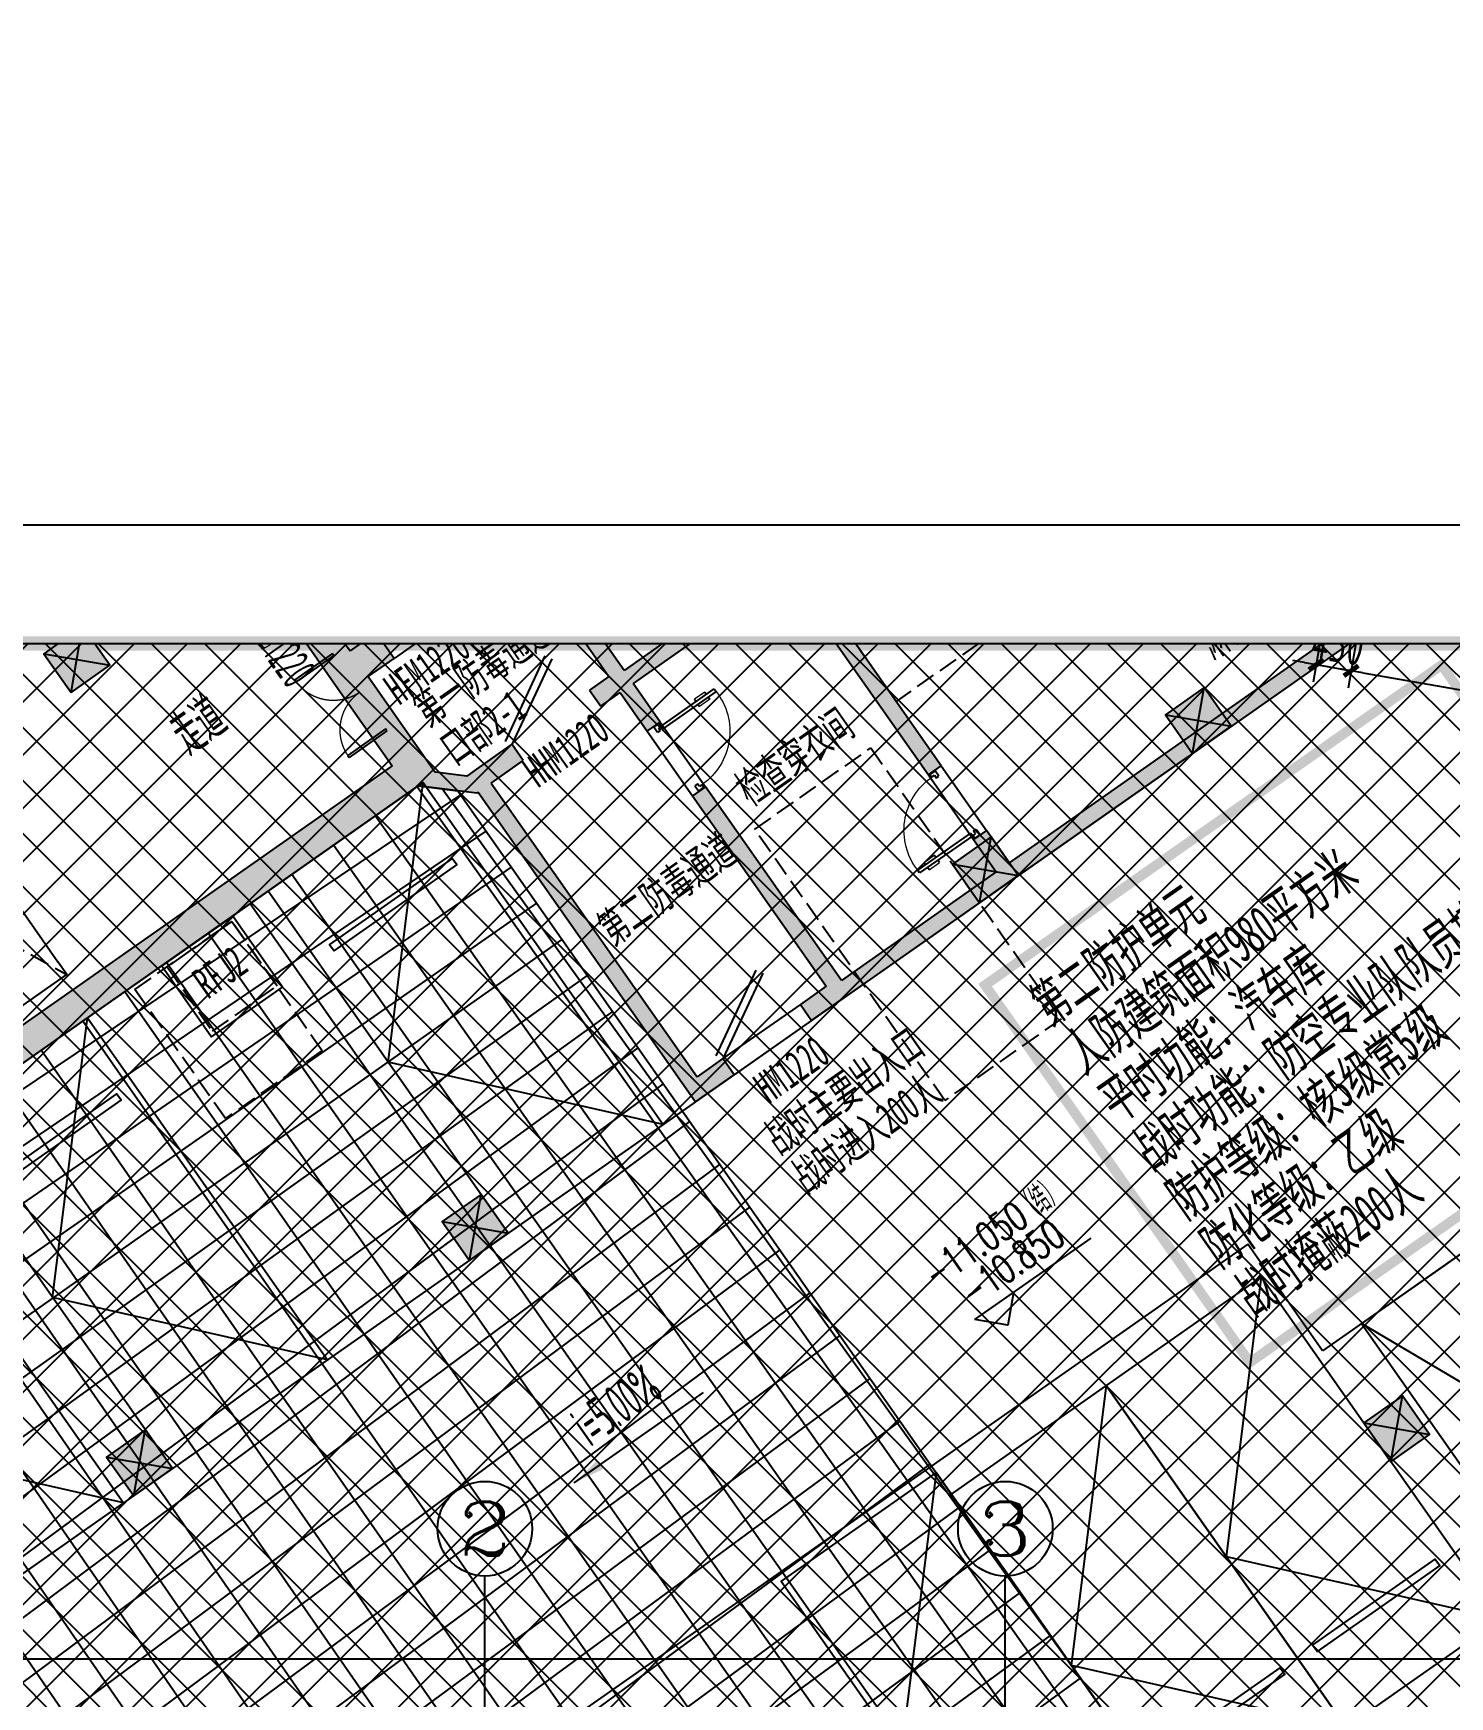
# Model space of a CAD drawing. Header units: millimetres. Extents: x 12325263 to 13848842, y -1463133 to 573208.
# Drawn here: x 12559070 to 12577032, y -1047318 to -1026216 of the extents above; entities that cross this region are included whole.
import ezdxf
from ezdxf.enums import TextEntityAlignment as Align
from ezdxf.xclip import XClip

# ---------------------------------------------------------------- set-up
doc = ezdxf.new("R2010")
doc.units = ezdxf.units.MM
doc.header["$LTSCALE"] = 1000
doc.header["$XCLIPFRAME"] = 0
doc.linetypes.add('-2F平面$0$DASH', pattern=[0.35, 0.25, -0.1])
doc.linetypes.add('DASH', pattern=[0.35, 0.25, -0.1])
doc.layers.add('-2F平面$0$A-轨迹线', color=8, linetype='Continuous', plot=False)
doc.layers.add('地下室柱网$0$9', color=8, linetype='Continuous', plot=False)
for name, color, linetype in [('-2F平面$0$DIM-ELEV', 3, 'Continuous'), ('-2F平面$0$PARTS-CAR-机械车位', 9, 'Continuous'), ('-2F平面$0$PARTS-CAR公寓', 240, 'Continuous'), ('-2F平面$0$PARTS-UP', 1, '-2F平面$0$DASH'), ('-2F平面$0$PUB-TEXT', 7, 'Continuous'), ('-2F平面$0$WALL-SHATCH', 8, 'Continuous'), ('-3F平面$0$PARTS-CAR商业', 160, 'Continuous'), ('A-WALL-PATT', 8, 'Continuous'), ('A_WALL(防火墙)', 151, 'Continuous'), ('AXIS', 3, 'Continuous'), ('AXIS_TEXT', 7, 'Continuous'), ('DIM-PUB-4', 3, 'Continuous'), ('DRWD-DOOR', 2, 'Continuous'), ('DRWD-F-TEXT', 142, 'Continuous'), ('DRWD-WINDOW', 2, 'Continuous'), ('JZ-降板', 1, 'Continuous'), ('PUB_HATCH', 8, 'Continuous'), ('ROAD-LINE', 20, 'Continuous'), ('TITLIN1', 7, 'Continuous'), ('WALL', 5, 'Continuous'), ('YQ_IDEN', 3, 'Continuous'), ('YQ_TEXT', 6, 'Continuous'), ('人防墙', 6, 'Continuous'), ('人防战时标注', 152, 'Continuous'), ('人防门', 60, 'Continuous'), ('人防门编号', 73, 'Continuous'), ('人防集水井', 62, 'Continuous'), ('地下室柱网$0$0q-柱0', 8, 'Continuous'), ('地下室柱网$0$0q-柱填充', 8, 'Continuous')]:
    doc.layers.add(name, color=color, linetype=linetype)
doc.layers.add('人防口部编号', color=2, linetype='Continuous', lineweight=15)
doc.layers.add('人防文字', color=3, linetype='Continuous', lineweight=15)
doc.styles.add('-2F平面$0$hztxt', font='gbenor.shx', dxfattribs={"width": 0.7, "bigfont": 'gbcbig.shx'})
doc.styles.add('-2F平面$0$Standard', font='simplex.shx', dxfattribs={"bigfont": 'gbcbig.shx'})
doc.styles.add('_TCH_AXIS', font='COMPLEX', dxfattribs={"bigfont": 'GBCBIG'})
doc.styles.add('_TCH_DIM_T3', font='SIMPLEX.shx', dxfattribs={"width": 0.7058823529411765, "bigfont": 'GBCBIG.shx'})
doc.styles.add('ACHT', font='simhei.ttf')
doc.styles.add('COMPLEX', font='COMPLEX')
doc.styles.get("Standard").update_dxf_attribs({"font": 'gbenor.shx', "bigfont": 'gbcbig.shx'})
doc.styles.add('TITXC', font='simhei.ttf')
doc.styles.add('TITXV', font='', dxfattribs={"width": 0.7})
doc.styles.add('YQ_DIM', font='SUPEROS.SHX', dxfattribs={"width": 0.8, "bigfont": 'HZDX.SHX'})
doc.styles.add('YQ_TEXT', font='SUPEROS.SHX', dxfattribs={"width": 0.8, "bigfont": 'HZDX.SHX'})
doc.styles.add('宋体-标注', font='', dxfattribs={"width": 0.6})
doc.styles.add('标注宋体', font='', dxfattribs={"width": 0.6})
doc.styles.get('TITXV').set_extended_font_data('SimSun')
doc.styles.get('宋体-标注').set_extended_font_data('SimSun')
doc.styles.get('标注宋体').set_extended_font_data('NSimSun')
doc.dimstyles.new('_TCH_ARCH&&150', dxfattribs={"dimtxt": 446.25, "dimasz": 150, "dimexe": 375, "dimexo": 450, "dimgap": 189.375, "dimtad": 1, "dimdec": 0, "dimzin": 0, "dimdsep": 46, "dimtxsty": '_TCH_DIM_T3', "dimblk": 'asdggshdfhsg_ArchTick', "dimcen": 0.09, "dimclrt": 7, "dimazin": 2, "dimtfac": 1, "dimtdec": 0, "dimtix": 1, "dimtmove": 2, "dimatfit": 3, "dimfxl": 1, "dimtolj": 1, "dimtzin": 0, "dimarcsym": 0})
doc.dimstyles.new('yq150', dxfattribs={"dimscale": 150, "dimtxt": 3, "dimasz": 1, "dimexe": 1.5, "dimexo": 2, "dimgap": 0.5, "dimtad": 1, "dimdec": 0, "dimdsep": 46, "dimtxsty": 'YQ_DIM', "dimblk": 'adgshgYQTICK', "dimcen": 0, "dimclrd": 256, "dimclre": 256, "dimclrt": 7, "dimadec": 1, "dimazin": 2, "dimtfac": 1, "dimtdec": 0, "dimtix": 1, "dimtmove": 2, "dimatfit": 2, "dimfxl": 1, "dimtolj": 1, "dimtzin": 0, "dimarcsym": 0})
doc.dimstyles.new('yqa200', dxfattribs={"dimscale": 200, "dimtxt": 3, "dimasz": 2, "dimexe": 1.5, "dimexo": 3, "dimgap": 0.5, "dimtad": 1, "dimdec": 0, "dimdsep": 46, "dimtxsty": 'YQ_DIM', "dimcen": 0, "dimclrd": 256, "dimclre": 256, "dimclrt": 7, "dimadec": 1, "dimazin": 2, "dimtfac": 1, "dimtdec": 4, "dimtofl": 0, "dimtmove": 2, "dimatfit": 3, "dimfxl": 1, "dimtolj": 1, "dimtzin": 0, "dimarcsym": 0})

# ---------------------------------------------------------------- blocks, each defined once
blk = doc.blocks.new('横向图框_A0')
at = {"layer": 'TITLIN1'}
blk.add_lwpolyline([(0, 2.273736754432321e-13), (1189, 0), (1189, 841), (4.547473508864641e-13, 841.0000000000002)], close=True, dxfattribs=at)
at = {"layer": 'TITLIN1', "const_width": 1.2}
blk.add_lwpolyline([(25, 10.00000000000023), (1179, 10), (1179, 831), (25.00000000000045, 831.0000000000002)], close=True, dxfattribs=at)
blk.add_lwpolyline([(25, 10.00000000000023), (1179, 10), (1179, 831), (25.00000000000045, 831.0000000000002)], close=True, dxfattribs=at)
at = {"style": 'TITXV', "width": 0.8}
for tag, p in [('暖通', (3.125000000000455, 781.0000000000002)), ('智能化', (9.375000000000455, 781.0000000000002)), ('给排水', (15.62500000000045, 705.0000000000002)), ('建筑', (3.125000000000455, 705.0000000000002)), ('电气', (21.87500000000045, 705.0000000000002)), ('结构', (9.375000000000455, 705.0000000000002))]:
    blk.add_attdef(tag, text='', height=2.5, rotation=90, dxfattribs=at).set_placement(p, align=Align.MIDDLE_CENTER)
for tag, height, style, p in [('总工程师', 3, 'ACHT', (1143.108554763832, 210.3041968698305)), ('审定', 3, 'ACHT', (1143.108554763832, 202.3041968682753)), ('审核', 3, 'ACHT', (1143.108554763832, 194.3041968667198)), ('设计总负责人1', 3, 'ACHT', (1143.108554763832, 186.3041968651646)), ('设计总负责人2', 3, 'ACHT', (1143.108554763832, 178.3041968636001)), ('设计总负责人3', 3, 'ACHT', (1143.108554763832, 170.3041968620446)), ('专业负责人1', 3, 'ACHT', (1143.108554763832, 162.3041968558141)), ('专业负责人2', 3, 'ACHT', (1143.108554763832, 154.304196852685)), ('专业负责人3', 3, 'ACHT', (1143.108554763832, 146.3041968495743)), ('校核1', 3, 'ACHT', (1143.108554763832, 138.3041968604894)), ('校核2', 3, 'ACHT', (1143.108554763832, 130.3041968589341)), ('设计1', 3, 'ACHT', (1143.108554763832, 122.3041968573787)), ('设计2', 3, 'ACHT', (1143.108554763832, 114.3041968558048)), ('工程编号', 3, 'TITXC', (1142.308415538108, 74.79332358701504)), ('专业', 3, 'TITXC', (1170.432957775367, 74.79332358701504)), ('设计阶段', 3, 'TITXC', (1155.544107377413, 67.77587566972215)), ('图号', 5, 'TITXC', (1140.343351562507, 32.74615367968363)), ('出图日期', 3, 'ACHT', (1144.346033357375, 24.29332357717794))]:
    blk.add_attdef(tag, text='', height=height, dxfattribs=dict(style=style)).set_placement(p, align=Align.MIDDLE_CENTER)
at = {"style": 'TITXC', "flags": 1}
for tag, height, p in [('建设单位', 3, (1149.822381598118, 102.2933235923701)), ('工程名称', 3, (1149.822381598118, 86.29332358925603)), ('图纸名称', 5, (1149.822381604463, 51.04332358238753))]:
    blk.add_attdef(tag, text='', height=height, dxfattribs=at).set_placement(p, align=Align.MIDDLE_CENTER)
at = {"style": 'ACHT', "width": 0.8}
for tag, p in [('版本号', (1172.76297090092, 32.79332357883686)), ('序号', (1172.762970907206, 24.29332357717794))]:
    blk.add_attdef(tag, text='', height=3, dxfattribs=at).set_placement(p, align=Align.MIDDLE_CENTER)
blk = doc.blocks.new('*U20')
blk.add_blockref('横向图框_A0', (0, 0))
blk = doc.blocks.new('A$C15443CC7')
at = {"xscale": 150, "yscale": 150, "zscale": 150}
blk.add_blockref('*U20', (2.235174179077148e-08, -1.769512891769409e-08), dxfattribs=at)
blk = doc.blocks.new('asdgafgfasdfagfagasdgagadfgsdhgdRFJ3')
at = {"layer": '人防集水井', "linetype": 'DASH'}
for points in [[(2000, -2000.000146865845), (-9.5367431640625e-07, -2000.000147104263), (0, 0), (2000, -1.072883605957031e-05)], [(999.9999995231628, -1000), (1999.999999523163, -1000), (1999.999999523163, 2.384185791015625e-07), (999.9999995231628, -2.384185791015625e-07)]]:
    blk.add_lwpolyline(points, close=True, dxfattribs=at)
at = {"layer": '人防集水井'}
blk.add_lwpolyline([(950, -1050.000000238419), (2049.999999523163, -1050.000000238419), (2049.999999523163, 49.99999952316284), (950, 50.00000023841858)], close=True, dxfattribs=at)
at = {"layer": '人防集水井', "style": '标注宋体', "width": 0.6}
blk.add_text('RFJ3', height=400, dxfattribs=at).set_placement((1157.059332370758, -695.89710521698))
blk = doc.blocks.new('asdgafgfasdfagfagasdgagadfgsdhgdRFJ2')
at = {"layer": '人防集水井'}
blk.add_lwpolyline([(-50.00000047683716, -1050.000000238419), (1049.999999523163, -1050), (1049.999999523163, 49.99999976158142), (-50.00000047683716, 50)], close=True, dxfattribs=at)
at = {"layer": '人防集水井', "linetype": 'DASH'}
for points in [[(1999.999999523163, -1500.000146746635), (-9.5367431640625e-07, -1500.000146746635), (0, 0), (1999.999999523163, -1.001358032226562e-05)], [(-4.76837158203125e-07, -1000.000000238419), (999.9999995231628, -1000), (999.9999995231628, -2.384185791015625e-07), (-4.76837158203125e-07, 0)]]:
    blk.add_lwpolyline(points, close=True, dxfattribs=at)
at = {"layer": '人防集水井', "style": '宋体-标注', "width": 0.6}
blk.add_text('RFJ2', height=400, rotation=90, dxfattribs=at).set_placement((637.8247580528259, -818.3971052765846))
blk = doc.blocks.new('asdgafgfasdfagfagasdgagadfgsdhgd$DorLib2D$00000179')
at = {"color": 0}
for p, q in [((-0.5400000000052216, 0.1692820322933919), (0.3260254037790133, 0.6692820322934807)), ((-0.5000000000052296, 0.09999999999061515), (0.3660254037791049, 0.5999999999906507))]:
    blk.add_line(p, q, dxfattribs=at)
blk = doc.blocks.new('asdgafgfasdfagfagasdgagadfgsdhgd$DorLib2D$00000009')
for p, q in [((0.4128784780300046, 0.9052619659617922), (0.4128784780300046, 0.08070055595349494)), ((0.4541065485304194, 0.9052619659617922), (0.4128784780300046, 0.9052619659617922)), ((0.4541065485304194, 0.08070055595349494), (0.4541065485304194, 0.9052619659617922)), ((0.4128784780300046, 0.7821568824082695), (0.3780038555081039, 0.7821568824082694)), ((0.4889811710523202, 0.7821568824082694), (0.4541065485304194, 0.7821568824082695)), ((0.4128784780300046, 0.6235084014994399), (0.3780038555081039, 0.6235084014994398)), ((0.4889811710523202, 0.6235084014994398), (0.4541065485304194, 0.6235084014994399)), ((-0.4941390729791224, 0.08070055595349494), (-0.4529110024787076, 0.08070055595349494)), ((-0.4941390729791224, -0.001755585047334795), (-0.4941390729791224, 0.08070055595349494)), ((-0.4529110024787076, 0.08070055595349494), (-0.4529110024787076, 0.03947248545308008)), ((-0.4529110024787076, 0.03947248545308008), (-0.4116829319782927, 0.03947248545308008)), ((-0.4116829319782927, 0.03947248545308008), (-0.4116829319782927, -0.001755585047334795)), ((0.4128784780300046, 0.08070055595349494), (0.4541065485304194, 0.08070055595349494)), ((0.4541065485304194, 0.03947248545308008), (0.4128784780300046, 0.03947248545308008)), ((0.4128784780300046, 0.03947248545308008), (0.4128784780300046, -0.001755585047334795)), ((0.4953346190308343, 0.08070055595349494), (0.4541065485304194, 0.08070055595349494)), ((0.4541065485304194, 0.08070055595349494), (0.4541065485304194, 0.03947248545308008)), ((0.4953346190308343, -0.001755585047334795), (0.4953346190308343, 0.08070055595349494)), ((-0.4941390729791224, -0.001755585047334795), (-0.4941390729791224, -0.001755585047334795)), ((-0.4116829319782927, -0.001755585047334795), (-0.4941390729791224, -0.001755585047334795)), ((0.4128784780300046, -0.001755585047334795), (0.4953346190308343, -0.001755585047334795)), ((0.4953346190308343, -0.001755585047334795), (0.4953346190308343, -0.001755585047334795))]:
    blk.add_line(p, q)
at = {"lineweight": 13}
for p, q in [((0.3780038555081039, 0.7821568824082694), (0.3780038555081039, 0.6235084014994398)), ((0.4889811710523202, 0.7821568824082694), (0.4889811710523202, 0.6235084014994398))]:
    blk.add_line(p, q, dxfattribs=at)
blk.add_arc((0.3716497624938499, 0.08173193500353383), 0.8245614100082972, 87.13397114007623, 180.0716668053313, dxfattribs=at)
blk = doc.blocks.new('asdgafgf20230228-rf2')
at = {"layer": 'PUB_HATCH'}
for points in [[(-11765.09396723211, 88882.20303386248), (-8722.01184998378, 84542.88842393721), (-8503.681516838325, 84695.99941877504), (-8509.349637596044, 84936.30263715971), (-11437.59852530137, 89111.8696085193)], [(-2888.973502478656, 86007.49766173687), (-2947.807172464207, 86149.44731933833), (-5035.587918415745, 84685.32635996903), (-5067.222243946233, 84556.27012981751), (-4920.754629857501, 84521.57863986611), (-2955.784717855398, 85899.57469537677)], [(-2955.784717855398, 85899.57469537677), (-1175.868672962089, 83361.48493076843), (-1012.120952859149, 83476.31821932667), (-2763.328617116361, 85973.47097049549), (-2888.973502478656, 86007.49766173687)], [(-5035.587918415745, 84685.32635996903), (-5437.504486788142, 85258.4434637104), (-5601.252206898428, 85143.61017516274), (-5228.044019103405, 84611.43008478271), (-5067.222243946233, 84556.27012981751)], [(-8279.683062936827, 84608.8071952306), (-7952.187403144159, 84838.47367744349), (-8181.853813417621, 85165.96923465324), (-8509.349637596044, 84936.30263715971), (-8503.681516838884, 84695.99941877584)], [(4257.091606730454, 85095.15280384544), (3958.644728566816, 85130.13580310107), (-150.8712897361875, 82248.21032007136), (-180.8217748957612, 82145.78057303563), (-76.97496661619587, 82055.75428410617)], [(-8503.681516838884, 84695.99941877584), (-8722.011849982102, 84542.88842393483), (-7975.595553809568, 83478.52833959513), (-7683.509828091275, 83365.8009478415), (-7429.916750281635, 83397.07407948196), (-8279.683062936827, 84608.8071952306)], [(-5228.044019103405, 84611.43008478271), (-5473.665687581341, 84439.18027665665), (-5330.124181148851, 84234.49555340875), (-5084.502408408282, 84406.74543465218), (-5067.222243946233, 84556.27012981751)], [(-5084.502408408282, 84406.74543465218), (-4740.002484453161, 83915.50219123774), (-4576.254764350212, 84030.33547979595), (-4920.754629857501, 84521.57863986611), (-5067.222243946233, 84556.27012981751)], [(-6721.976893796044, 83258.41569783707), (-6312.610852738885, 83545.4963225327), (-6456.15235917138, 83750.18104578061), (-6906.455428221554, 83434.39206135136), (-6838.052331459785, 83278.79675058999)], [(-7683.509828091276, 83365.8009478415), (-7975.595553809568, 83478.52833959513), (-24473.22306359903, 71909.05570535014), (-23834.18720723913, 71868.64316059068), (-7645.017180182625, 83221.80042444746)], [(-6903.078986743694, 83131.41224170111), (-7029.270110095906, 83348.26445888272), (-7429.916750281635, 83397.07407948196), (-7683.509828091276, 83365.8009478415), (-7645.017180182625, 83221.80042444746)], [(-6838.052331449915, 83278.79675059691), (-6906.455428251161, 83434.3920613306), (-7029.270110095906, 83348.26445888272), (-6903.078986743694, 83131.41224170111), (-6885.724672332149, 83143.58249260229)], [(-6838.052331449915, 83278.79675059691), (-6885.724672332149, 83143.58249260229), (-4129.725734414993, 79213.63719228096), (-4109.519566510145, 79533.15504754946), (-6721.976893796044, 83258.41569783707)], [(-2279.588980338583, 80755.3810594174), (-4002.088321559147, 83211.59687928128), (-4165.836041662095, 83096.76359072306), (-2472.045081079986, 80681.48478430204), (-2319.108906234444, 80666.59695570757)], [(-150.8712897361875, 82248.21032007136), (-437.9545100681071, 82657.57961881201), (-601.7022301710412, 82542.74633025381), (-314.6190683365816, 82133.3771149282), (-180.8217748957612, 82145.78057303563)], [(-180.8217748963217, 82145.78057303524), (-314.6190683365816, 82133.3771149282), (-2279.588980338583, 80755.3810594174), (-2319.108906234444, 80666.59695570759), (-2205.692657283515, 80562.92502340417), (-76.97496661451461, 82055.75428410734)], [(-2472.045081079986, 80681.48478430204), (-2799.537337809961, 80451.82068858304), (-2655.995831385167, 80247.13596532968), (-2205.692657284763, 80562.9250234033), (-2319.108906234027, 80666.59695570786)], [(-4129.725734414993, 79213.63719228096), (-3638.482503001315, 79558.13673449068), (-3782.024009426109, 79762.82145774402), (-4109.519566510145, 79533.15504754946)]]:
    blk.add_hatch(color=256, dxfattribs=at).paths.add_polyline_path(points)
at = {"layer": '人防墙'}
for p, q in [((-11437.59852530137, 89111.8696085193), (-8509.349637596044, 84936.30263715971)), ((-11765.09396723211, 88882.20303386248), (-8722.01184998378, 84542.88842393721)), ((-2947.807172464207, 86149.44731933833), (-5035.587918415745, 84685.32635996903)), ((-2955.784717855398, 85899.57469537677), (-4920.754629857501, 84521.57863986611)), ((-2955.784717855398, 85899.57469537677), (-1175.868672962089, 83361.48493076843)), ((-1012.120952859149, 83476.31821932667), (-2763.328617116361, 85973.47097049549)), ((-5035.587918415745, 84685.32635996903), (-5437.504486788142, 85258.4434637104)), ((-8181.853813417621, 85165.96923465324), (-8509.349637596044, 84936.30263715971)), ((-7952.187403144159, 84838.47367744349), (-8181.853813417621, 85165.96923465324)), ((-5601.252206898428, 85143.61017516274), (-5228.044019103405, 84611.43008478271)), ((3958.644728566816, 85130.13580310107), (-150.8712897361875, 82248.21032007136)), ((4257.091606730454, 85095.15280384544), (-76.97496661619587, 82055.75428410617)), ((-8279.683062936827, 84608.8071952306), (-7952.187403144159, 84838.47367744349)), ((-8722.011849982102, 84542.88842393483), (-7975.595553809568, 83478.52833959513)), ((-8279.683062936827, 84608.8071952306), (-7429.916750281635, 83397.07407948196)), ((-5228.044019103405, 84611.43008478271), (-5473.665687581341, 84439.18027665665)), ((-5473.665687581341, 84439.18027665665), (-5330.124181148851, 84234.49555340875)), ((-4576.254764350212, 84030.33547979595), (-4920.754629857501, 84521.57863986611)), ((-5330.124181148851, 84234.49555340875), (-5084.502408408282, 84406.74543465218)), ((-5084.502408408282, 84406.74543465218), (-4740.002484453161, 83915.50219123774)), ((-4740.002484453161, 83915.50219123774), (-4576.254764350212, 84030.33547979595)), ((-6456.15235917138, 83750.18104578061), (-6906.455428221554, 83434.39206135136)), ((-6312.610852738885, 83545.4963225327), (-6456.15235917138, 83750.18104578061)), ((-7975.595553809568, 83478.52833959513), (-24473.22306359903, 71909.05570535014)), ((-7029.270110095906, 83348.26445888272), (-7429.916750281635, 83397.07407948196)), ((-6906.455428251161, 83434.3920613306), (-7029.270110095906, 83348.26445888272)), ((-6721.976893796044, 83258.41569783707), (-6312.610852738885, 83545.4963225327)), ((-1175.868672962089, 83361.48493076843), (-1012.120952859149, 83476.31821932667)), ((-7645.017180182625, 83221.80042444746), (-23834.18720723913, 71868.64316059068)), ((-6903.078986743694, 83131.41224170111), (-7645.017180182625, 83221.80042444746)), ((-6885.724672332149, 83143.58249260229), (-6903.078986743694, 83131.41224170111)), ((-6885.724672332149, 83143.58249260229), (-4129.725734414993, 79213.63719228096)), ((-6721.976893796044, 83258.41569783707), (-4109.519566510145, 79533.15504754946)), ((-4002.088321559147, 83211.59687928128), (-4165.836041662095, 83096.76359072306)), ((-2279.588980338583, 80755.3810594174), (-4002.088321559147, 83211.59687928128)), ((-4165.836041662095, 83096.76359072306), (-2472.045081079986, 80681.48478430204)), ((-437.9545100681071, 82657.57961881201), (-601.7022301710412, 82542.74633025381)), ((-601.7022301710412, 82542.74633025381), (-314.6190683365816, 82133.3771149282)), ((-150.8712897361875, 82248.21032007136), (-437.9545100681071, 82657.57961881201)), ((-314.6190683365816, 82133.3771149282), (-2279.588980338583, 80755.3810594174)), ((-76.97496661451461, 82055.75428410734), (-2205.692657283515, 80562.92502340417)), ((-2472.045081079986, 80681.48478430204), (-2799.537337809961, 80451.82068858304)), ((-2799.537337809961, 80451.82068858304), (-2655.995831385167, 80247.13596532968)), ((-2655.995831385167, 80247.13596532968), (-2205.692657284763, 80562.9250234033)), ((-4129.725734414993, 79213.63719228096), (-3638.482503001315, 79558.13673449068)), ((-3782.024009426109, 79762.82145774402), (-4109.519566510145, 79533.15504754946)), ((-3638.482503001315, 79558.13673449068), (-3782.024009426109, 79762.82145774402))]:
    blk.add_line(p, q, dxfattribs=at)
at = {"layer": '人防文字', "const_width": 124.9999999999999, "elevation": 2.982798457690922e-07}
blk.add_lwpolyline([(-457.0043032709509, 80695.7023043544), (5332.951561657712, 84756.15995184309), (8689.974455898628, 79969.17309392337), (2900.031436501071, 75908.7244533149)], close=True, dxfattribs=at)
at = {"layer": '人防门'}
for p, q in [((-6969.700731514994, 85527.47290826381, 2.972796659799259e-07), (-7952.187403144181, 84838.47367744347, 2.972796659799259e-07)), ((-4576.254764350226, 84030.33547979593, 2.886695120187707e-07), (-4002.088321559182, 83211.59687928128, 2.886695120187707e-07)), ((-4740.002484453154, 83915.50219123773, 2.886695120187707e-07), (-4165.836041662111, 83096.76359072307, 2.886695120187707e-07)), ((-1175.868672962084, 83361.48493076846, 2.886695120187707e-07), (-601.7022301710397, 82542.74633025381, 2.886695120187707e-07)), ((-1012.120952859154, 83476.31821932667, 2.886695120187707e-07), (-437.9545100681102, 82657.57961881201, 2.886695120187707e-07)), ((-2799.537337809977, 80451.82068858303, 2.886695120187707e-07), (-3782.024009426078, 79762.82145774404, 2.886695120187707e-07)), ((-2655.995831385187, 80247.13596532967, 2.886695120187707e-07), (-3638.482503001288, 79558.13673449068, 2.886695120187707e-07))]:
    blk.add_line(p, q, dxfattribs=at)
at = {"layer": '人防战时标注', "rotation": 35.04127854862887}
blk.add_blockref('asdgafgfasdfagfagasdgagadfgsdhgdRFJ3', (-2734.620295157656, 85932.53404072789, 2.982798457690922e-07), dxfattribs=at)
at = {"layer": '人防门'}
for name, p, xscale, yscale, zscale, rotation in [('asdgafgfasdfagfagasdgagadfgsdhgd$DorLib2D$00000179', (-5893.138270160149, 83992.33829959466), -1200, -1200, 250, 215.041249366287), ('asdgafgfasdfagfagasdgagadfgsdhgd$DorLib2D$00000009', (-4371.045403006168, 83563.5495352595), -1000, 1000, 200, 305.0412785524388), ('asdgafgfasdfagfagasdgagadfgsdhgd$DorLib2D$00000009', (-806.9115915150969, 83009.53227479024), 1000, -1000, 200, 305.0412785524388), ('asdgafgfasdfagfagasdgagadfgsdhgd$DorLib2D$00000179', (-3219.009920405632, 80004.97871153685), -1200, -1200, 250, 215.0412493641232)]:
    blk.add_blockref(name, p, dxfattribs=dict(at, xscale=xscale, yscale=yscale, zscale=zscale, rotation=rotation))
at = {"layer": '人防集水井', "rotation": 305.0412493576185}
blk.add_blockref('asdgafgfasdfagfagasdgagadfgsdhgdRFJ2', (-10009.68835151382, 81502.42738390178, 2.982798457690922e-07), dxfattribs=at)
at = {"layer": '人防口部编号', "style": '标注宋体', "width": 0.6}
blk.add_text('口部2-1', height=400.0000000000007, rotation=35.0412467933255, dxfattribs=at).set_placement((-7179.810504050925, 83473.52208106732, 2.982798457690922e-07))
at = {"layer": '人防文字', "style": '标注宋体', "width": 0.6}
for s, height, p in [('淋浴间', 400, (2425.941464820877, 84822.45624648035, 2.982798457690922e-07)), ('第一防毒通道', 400, (-7523.218467613682, 83965.53097138554, 2.982798457690922e-07)), ('检查穿衣间', 400, (-3429.271691361442, 82960.83093635342, 2.982798457690922e-07)), ('第二防毒通道', 400, (-5178.965037757531, 81189.16877690074, 2.982798457690922e-07)), ('人防建筑面积980平方米', 500, (790.793754665181, 79557.63068921585, 2.982798457690922e-07)), ('战时功能：防空专业队队员掩蔽部', 500, (1652.042790876701, 78329.52234831895, 2.982798457690922e-07)), ('第二防护单元', 500, (360.1692367624491, 80171.68486011354, 2.982798457690922e-07)), ('平时功能：汽车库', 500, (1221.418272888288, 78943.57651874702, 2.982798457690922e-07)), ('防护等级：核5级常5级', 500, (2082.667309017852, 77715.46817737981, 2.982798457690922e-07)), ('战时主要出入口', 400, (-3068.385360533372, 78534.21185710258, 2.982798457690922e-07)), ('战时进入200人', 400, (-2723.885746223852, 78042.96852029068, 2.982798457690922e-07)), ('防化等级：乙级', 500, (2513.29182700254, 77101.41400695173, 2.982798457690922e-07)), ('战时掩蔽200人', 500, (2943.916345225647, 76487.35983648244, 2.982798457690922e-07))]:
    blk.add_text(s, height=height, rotation=35.0412467933255, dxfattribs=at).set_placement(p)
at = {"layer": '人防门编号', "style": '标注宋体', "width": 0.6}
for s, p in [('HFM1220(5)', (-7887.389377364889, 84238.4035421547, 2.982798457690922e-07)), ('HHM1220', (-6127.206448918208, 83190.0335391988, 2.982798457690922e-07)), ('HM1220', (-3198.185661947355, 79181.54157617665, 2.982798457690922e-07))]:
    blk.add_text(s, height=399.9999999999999, rotation=35.04124920639162, dxfattribs=at).set_placement(p)
blk = doc.blocks.new('adgshg13--2F平面$0$A$C7F010FC0')
at = {"layer": '-2F平面$0$WALL-SHATCH'}
h = blk.add_hatch(color=256, dxfattribs=at)
h.dxf.hatch_style = 1
h.paths.add_polyline_path([(-60384.17120504379, -16880.89509773254), (-763.1647881269455, 197.4793643951416), (12587.61850607395, -13153.30393266678), (12587.61850607395, -157996.0197629929), (-162964.8506313562, -188820.4315237999), (-171262.3814957142, -180522.900662899), (-171262.3814957142, -31310.89849328995), (-150707.1909123659, -10755.70791006088), (-131860.0775495768, -7980.895098209381), (-99162.38149428368, -7980.895098209381), (-99162.38149428368, -4980.895097732544), (-76620.42811572552, -4980.895097732544), (-70107.65229141712, -16880.89509773254)], flags=16)
h.paths.add_polyline_path([(-60091.22944009304, -16380.89510011673), (-646.8769880533218, 646.876989364624), (12987.61850607395, -12987.61850786209), (12987.61850607395, -158331.9049158096), (-163100.5840539932, -189250.3835258484), (-171662.3814958334, -180688.5860877037), (-171662.3814958334, -31145.21306848526), (-150777.8961598873, -10260.7277340889), (-131896.6870943308, -7480.895098209381), (-99562.38149428368, -7480.895098209381), (-99562.38149428368, -4580.895097732544), (-76365.55243730545, -4580.895097732544), (-69907.50581622124, -16380.89510774612)])
blk = doc.blocks.new('adgshgyq_arrow1')
blk.add_line((0, 0), (-1, 0))
blk.add_lwpolyline([(0, 0, 0, 0.333333, 0), (-1, 0, 0, 0, 0)], format="xyseb")
blk = doc.blocks.new('adgshgbj--2F平面$0$报建车道-2')
at = {"layer": 'ROAD-LINE'}
for p, q in [((125480.7002551556, -49434.62046480179), (84433.11866140366, -90482.20204544067)), ((131512.5240740776, -53514.4235291481), (128485.9040311575, -56541.04356956482)), ((127319.1778882742, -55374.31742620468), (96418.61154270172, -86274.88375711441)), ((128485.9040309191, -56541.04356956482), (127319.1778880358, -55374.31742620468))]:
    blk.add_line(p, q, dxfattribs=at)
blk = doc.blocks.new('adgshg13--2F平面$0$Lmark11')
blk.add_line((-250, 250), (1250, 250))
blk.add_lwpolyline([(-250, 250), (250, 250), (0, 0), (-250, 250)], close=True)
at = {"color": 7, "style": '-2F平面$0$Standard', "width": 0.8}
blk.add_attdef('LMARK', text='', height=180, rotation=2.671023348505909e-06, dxfattribs=at).set_placement((1136.74821542413, 324.519974268107), align=Align.RIGHT)
blk = doc.blocks.new('adgshg13-$DorLib2D$00000002')
for p, q in [((-0.5, -5.684341886080802e-17), (-0.5000000000000007, 0.4875)), ((-0.4750000000000007, 0.4875), (-0.5000000000000007, 0.4875)), ((-0.475, -2.842170943040401e-17), (-0.4750000000000007, 0.4875)), ((0.475, -2.842170943040401e-17), (0.4750000000000007, 0.4875)), ((0.4750000000000007, 0.4875), (0.5000000000000007, 0.4875)), ((0.5, -5.684341886080802e-17), (0.5000000000000007, 0.4875)), ((-0.5, -5.684341886080802e-17), (-0.475, -2.842170943040401e-17)), ((0.5, -5.684341886080802e-17), (0.475, -2.842170943040401e-17))]:
    blk.add_line(p, q)
at = {"lineweight": 13}
for centre, start, end in [((-0.4875, -4.263256414560601e-17), 0, 88.53071641864632), ((0.4875, -4.263256414560601e-17), 91.4692835813537, 180)]:
    blk.add_arc(centre, 0.4875, start, end, dxfattribs=at)
blk = doc.blocks.new('adgshgYQTICK')
blk.add_line((-1, 1.110223024625157e-16), (1, 1.110223024625157e-16))
at = {"const_width": 0.4}
blk.add_lwpolyline([(0.5303300858899105, 0.5303300858899106), (-0.5303300858899106, -0.5303300858899105)], dxfattribs=at)
blk = doc.blocks.new('*D1091')
at = {"layer": 'Defpoints', "color": 0, "transparency": 16777216}
for p in [(516745.527166605, 154512.6960792539), (517195.5198345184, 154512.6960792497), (517195.5198345184, 152919.2618155393)]:
    blk.add_point(p, dxfattribs=at)
at = {"layer": 'DIM-PUB-4', "lineweight": -2, "transparency": 16777216}
for p, q in [((516745.527166605, 154212.6960792539), (516745.527166605, 152694.2618155393)), ((517195.5198345184, 154212.6960792497), (517195.5198345184, 152694.2618155393)), ((516595.527166605, 152919.2618155393), (516445.527166605, 152919.2618155393)), ((516745.527166605, 152919.2618155393), (517195.5198345184, 152919.2618155393)), ((517345.5198345184, 152919.2618155393), (517495.5198345184, 152919.2618155393))]:
    blk.add_line(p, q, dxfattribs=at)
at = {"layer": 'DIM-PUB-4', "lineweight": -2, "transparency": 16777216, "xscale": 150, "yscale": 150, "zscale": 150}
blk.add_blockref('adgshgYQTICK', (516745.527166605, 152919.2618155393), dxfattribs=at)
at = {"layer": 'DIM-PUB-4', "lineweight": -2, "transparency": 16777216, "xscale": 150, "yscale": 150, "zscale": 150, "rotation": 180}
blk.add_blockref('adgshgYQTICK', (517195.5198345184, 152919.2618155393), dxfattribs=at)
at = {"layer": 'DIM-PUB-4', "color": 7, "transparency": 16777216, "insert": (516970.5235005617, 153219.2618155449), "char_height": 450, "attachment_point": 5, "style": 'YQ_DIM'}
blk.add_mtext('\\A1;450', dxfattribs=at)
blk = doc.blocks.new('*D1093')
at = {"layer": 'Defpoints', "color": 0, "transparency": 16777216}
for p in [(517195.5198345184, 154512.6960792497), (522695.5119401217, 154512.6960792539), (522695.5119401217, 152919.2618155393)]:
    blk.add_point(p, dxfattribs=at)
at = {"layer": 'DIM-PUB-4', "lineweight": -2, "transparency": 16777216}
for p, q in [((517195.5198345184, 154212.6960792497), (517195.5198345184, 152694.2618155393)), ((522695.5119401217, 154212.6960792539), (522695.5119401217, 152694.2618155393)), ((517345.5198345184, 152919.2618155393), (522545.5119401217, 152919.2618155393))]:
    blk.add_line(p, q, dxfattribs=at)
at = {"layer": 'DIM-PUB-4', "lineweight": -2, "transparency": 16777216, "xscale": 150, "yscale": 150, "zscale": 150, "rotation": 180}
blk.add_blockref('adgshgYQTICK', (517195.5198345184, 152919.2618155393), dxfattribs=at)
at = {"layer": 'DIM-PUB-4', "lineweight": -2, "transparency": 16777216, "xscale": 150, "yscale": 150, "zscale": 150}
blk.add_blockref('adgshgYQTICK', (522695.5119401217, 152919.2618155393), dxfattribs=at)
at = {"layer": 'DIM-PUB-4', "color": 7, "transparency": 16777216, "insert": (519945.5158872977, 153219.2618155417), "char_height": 450, "attachment_point": 5, "style": 'YQ_DIM'}
blk.add_mtext('\\A1;5500', dxfattribs=at)
blk = doc.blocks.new('adgshg2qbj-syc-bj-13-CAR-14')
blk.add_lwpolyline([(-1.430511474609375e-06, -200), (2399.999998569489, -199.9999995231628), (2399.999999046326, -5499.999999761581), (4.76837158203125e-07, -5500.000000476837)], close=True)
blk.add_lwpolyline([(2399.999999046326, -5499.999999761581), (-4.76837158203125e-07, -2850), (2399.999998569489, -199.9999995231628)])
at = {"extrusion": (-0.0004477907749365557, -3.397076456940207e-15, 0.999999899741706), "elevation": -1.074697859522734}
blk.add_lwpolyline([(250.0089585465865, -1300.001920223237), (2150.003242467392, -1299.998074054718), (2150.003041242132, -1199.998075008393), (250.0087563676516, -1200.001920223237)], close=True, dxfattribs=at)
blk = doc.blocks.new('adgshg2qbj-gycw-bj-13-CAR-14')
for p, q in [((1199.999999523163, -2850.000000476837), (4.76837158203125e-07, -5500.000000476837)), ((2399.999999046326, -5500), (1199.999999523163, -2850.000000476837))]:
    blk.add_line(p, q)
blk.add_lwpolyline([(-9.5367431640625e-07, -200), (2399.999998569489, -200), (2399.999999046326, -5500), (4.76837158203125e-07, -5500.000000476837)], close=True)
at = {"extrusion": (-0.0004477907749365557, -3.397076456940207e-15, 0.999999899741706), "elevation": -1.074697859425626}
blk.add_lwpolyline([(250.0089585465864, -1300.001920700074), (2150.003242944229, -1299.998074293137), (2150.003040765296, -1199.998075246811), (250.0087558908145, -1200.001920223237)], close=True, dxfattribs=at)
blk = doc.blocks.new('adgshg2qbj-bj-13--2F平面$0$CAR-机械车位')
at = {"layer": '-2F平面$0$A-轨迹线', "color": 251, "linetype": '-2F平面$0$DASH'}
blk.add_lwpolyline([(2499.999999523163, 3642.523668289185, 0.2902472329864041), (2499.999999523163, 6480.476332187653), (2499.999999523163, 8022.202206134796, 0.4504144067848935), (-2948.500000476837, 6924.315240859985), (-2948.500000476837, 5200), (-4.76837158203125e-07, 5200.000000476837)], format="xyb", dxfattribs=at)
at = {"linetype": '-2F平面$0$DASH'}
for p, q in [((2500, 5200), (4.76837158203125e-07, 4.76837158203125e-07)), ((2500, 0), (-4.76837158203125e-07, 5200.000000476837))]:
    blk.add_line(p, q, dxfattribs=at)
for p, q in [((2500, 5200), (-4.76837158203125e-07, 5200.000000476837)), ((-4.76837158203125e-07, 5200.000000476837), (4.76837158203125e-07, 199.9999990463257)), ((2499.999999523163, 299.9999995231628), (2500, 5200))]:
    blk.add_line(p, q)
blk.add_lwpolyline([(2499.999999523163, 299.9999995231628), (2500, 0), (4.76837158203125e-07, 4.76837158203125e-07), (4.76837158203125e-07, 199.9999990463257)])
blk = doc.blocks.new('*U492')
at = {"layer": '地下室柱网$0$0q-柱0'}
blk.add_lwpolyline([(-300.0000002384186, -300.0000004768372), (299.9999998807907, -300), (300, 299.9999995231628), (-300, 299.9999990463257)], close=True, dxfattribs=at)
at = {"layer": '地下室柱网$0$0q-柱填充'}
blk.add_solid([(-300, 299.9999990463257), (300, 299.9999995231628), (-300.0000002384186, -300.0000004768372), (299.9999998807907, -300)], dxfattribs=at)
at = {"layer": '地下室柱网$0$9'}
for p, q in [((-300.0000002384186, 299.9999990463257), (299.9999997615814, -300)), ((-300, -300), (300, 300))]:
    blk.add_line(p, q, dxfattribs=at)
blk = doc.blocks.new('_AXISO')
blk.add_circle((0, 0), 0.5)
at = {"layer": 'AXIS_TEXT', "style": 'COMPLEX', "width": 1.041666666666667}
blk.add_attdef('A', text='', height=0.56, dxfattribs=at).set_placement((-0.25, -0.28), (0.25, -0.28), align=Align.FIT)
blk = doc.blocks.new('asdggshdfhsg_ArchTick')
at = {"color": 0, "linetype": 'ByBlock', "const_width": 0.4}
blk.add_lwpolyline([(-0.5, -0.5), (0.5, 0.5)], dxfattribs=at)
blk = doc.blocks.new('*D5248')
at = {"layer": 'AXIS', "color": 0, "lineweight": -2, "transparency": 16777216}
for p, q in [((12424866.81071017, 1082539.759090747), (12424866.81071017, 1085414.759090747)), ((12470866.81071017, 1082539.759090747), (12470866.81071017, 1085414.759090747)), ((12425016.81071017, 1085039.759090747), (12470716.81071017, 1085039.759090747))]:
    blk.add_line(p, q, dxfattribs=at)
at = {"layer": 'Defpoints', "color": 0, "transparency": 16777216}
for p in [(12470866.81071017, 1085039.759090747), (12424866.81071017, 1082089.759090747), (12470866.81071017, 1082089.759090747)]:
    blk.add_point(p, dxfattribs=at)
at = {"layer": 'AXIS', "color": 0, "lineweight": -2, "transparency": 16777216, "xscale": 150, "yscale": 150, "zscale": 150, "rotation": 180}
blk.add_blockref('asdggshdfhsg_ArchTick', (12424866.81071017, 1085039.759090747), dxfattribs=at)
at = {"layer": 'AXIS', "color": 0, "lineweight": -2, "transparency": 16777216, "xscale": 150, "yscale": 150, "zscale": 150}
blk.add_blockref('asdggshdfhsg_ArchTick', (12470866.81071017, 1085039.759090747), dxfattribs=at)
at = {"layer": 'AXIS', "color": 7, "transparency": 16777216, "insert": (12447866.81071017, 1085452.259090747), "char_height": 446.25, "attachment_point": 5, "style": '_TCH_DIM_T3'}
blk.add_mtext('\\A1;46000', dxfattribs=at)
blk = doc.blocks.new('A$C2A3E77E8')
at = {"layer": 'JZ-降板'}
h = blk.add_hatch(dxfattribs=at)
h.set_pattern_fill('ANSI37', color=250, scale=200.0000000000004, angle=-2.385416011097638e-14)
h.set_pattern_definition([(45, (-711597771.7635726, -2542144370.748991), (-449.0128060534587, 449.0128060534586), []), (135, (-711597771.7635726, -2542144370.748991), (-449.0128060534586, -449.0128060534587), [])])
h.paths.add_polyline_path([(507346.1090508588, 125011.6274671485), (494360.5112253148, 137997.2252650212), (505796.7316987477, 149433.4456205303), (506302.8855625391, 149460.0854115419), (509810.7944653947, 145952.1765088995), (517755.3397717196, 138007.6387205089), (517304.8273955584, 137928.5400452614), (517289.593807444, 138015.3040771422), (509775.4871201236, 130502.6168804124), (510638.0868291575, 125589.6162085491)])
at = {"layer": '-2F平面$0$PARTS-UP'}
blk.add_lwpolyline([(510093.6372020058, 149629.1317458132), (511366.4294081945, 150901.923952101), (514336.2778891046, 147932.0754704431), (513063.4856822491, 146659.2832655865)], close=True, dxfattribs=at)
at = {"layer": 'DRWD-WINDOW', "color": 1, "linetype": 'DASH'}
blk.add_line((517195.51194942, 153752.3004016809), (522695.5119401235, 153752.247944827), dxfattribs=at)
at = {"layer": 'JZ-降板'}
blk.add_lwpolyline([(507346.1090508588, 125011.6274671485), (494360.5112253148, 137997.2252650212), (505796.7316987477, 149433.4456205303), (506302.8855625391, 149460.0854115419), (509810.7944653947, 145952.1765088995), (517755.3397717196, 138007.6387205089), (517755.3397717196, 138007.6387205089), (517304.8273955584, 137928.5400452614), (517289.593807444, 138015.3040771422), (509775.4871201236, 130502.6168804124), (509775.4871201236, 130502.6168804124), (510638.0868291575, 125589.6162085491)], close=True, dxfattribs=at)
at = {"layer": '-2F平面$0$DIM-ELEV'}
ref = blk.add_blockref('adgshg13--2F平面$0$Lmark11', (514135.3477901071, 144450.9217166856), dxfattribs=dict(at, xscale=1.200000000000005, yscale=1.200000000000005, zscale=1.200000000000005, rotation=44.99999999489572))
XClip(ref).set_block_clipping_path([(-529.1692605614662, 256.21284198760986), (1355.6507577896118, 780.9177241325378)])
ref.add_attrib('LMARK', '-11.050（结）', dxfattribs={"layer": '0', "color": 7, "height": 359.9999999999999, "rotation": 44.99999751913277, "style": '-2F平面$0$Standard', "width": 0.7000000000000001}).set_placement((514788.1594706494, 145699.9732060398), align=Align.RIGHT)
ref = blk.add_blockref('adgshg13--2F平面$0$Lmark11', (514343.2249775846, 143987.5617203659), dxfattribs=dict(at, xscale=1.200000000000005, yscale=1.200000000000005, zscale=1.200000000000005, rotation=44.99999999489572))
ref.add_attrib('LMARK', '-10.850', dxfattribs={"layer": '0', "color": 7, "height": 359.9999999999999, "rotation": 44.99999751913277, "style": '-2F平面$0$Standard', "width": 0.7000000000000001}).set_placement((514904.0849548373, 145166.0318131393), align=Align.RIGHT)
at = {"layer": '-2F平面$0$PARTS-CAR-机械车位', "xscale": -1, "rotation": 44.99999997633154}
for p in [(501820.4877394438, 146305.7299942973), (499629.8709287643, 144115.1131782529)]:
    blk.add_blockref('adgshg2qbj-bj-13--2F平面$0$CAR-机械车位', p, dxfattribs=at)
at = {"layer": '-2F平面$0$PARTS-CAR公寓', "xscale": -1.000000000000001, "rotation": 225.0000000088703}
blk.add_blockref('adgshg2qbj-gycw-bj-13-CAR-14', (522644.7825534344, 140896.3630151688), dxfattribs=at)
at = {"layer": '-3F平面$0$PARTS-CAR商业', "rotation": 45}
for p in [(504012.5188485403, 147932.0755052529), (500335.3988817688, 144255.2849478687), (498102.4354650956, 142021.9920163131)]:
    blk.add_blockref('adgshg2qbj-syc-bj-13-CAR-14', p, dxfattribs=at)
at = {"layer": '-3F平面$0$PARTS-CAR商业', "xscale": -1.000000000000001, "rotation": 225.0000000088703}
for p in [(519593.8136322256, 139563.2698912581), (517896.7573581934, 137866.213617322), (515962.9954234436, 136405.863003728)]:
    blk.add_blockref('adgshg2qbj-syc-bj-13-CAR-14', p, dxfattribs=at)
blk.add_blockref('adgshgbj--2F平面$0$报建车道-2', (389845.527166605, 200902.2298016546))
at = {"rotation": 45}
for p in [(515396.9380607754, 151962.5841240578), (501254.8024370689, 150265.5278494589), (513063.4856828209, 149629.1317467156), (507477.3421114441, 144042.9881748476), (519427.4467141293, 143548.0134288685), (503800.3868493736, 140366.0329128194)]:
    blk.add_blockref('*U492', p, dxfattribs=at)
at = {"layer": 'DRWD-DOOR', "color": 2, "xscale": -1200.000000000002, "yscale": 1200.000000000002, "zscale": -1600, "rotation": 134.9999915168317}
blk.add_blockref('adgshg13-$DorLib2D$00000002', (504861.0367107224, 150477.6713461827), dxfattribs=at)
at = {"layer": 'WALL', "color": 1}
blk.add_blockref('adgshg13--2F平面$0$A$C7F010FC0', (561507.9086489398, 205483.1249103504), dxfattribs=at)
at = {"layer": '-2F平面$0$PUB-TEXT', "color": 7, "style": '-2F平面$0$hztxt', "width": 0.8}
blk.add_text('走道', height=550, rotation=44.99999751913277, dxfattribs=at).set_placement((502887.5141384341, 149287.9753818479))
at = {"layer": 'DRWD-F-TEXT', "width": 0.6}
blk.add_text('FM乙1220', height=450.0000000000009, rotation=315.0000096121814, dxfattribs=at).set_placement((503136.754761219, 151170.6740422249))
at = {"layer": 'YQ_TEXT', "color": 7, "style": 'YQ_TEXT', "width": 0.6}
blk.add_text('i=5.00%', height=500.0000000000009, rotation=44.99999993396931, dxfattribs=at).set_placement((509628.3387851715, 142128.836822981), align=Align.MIDDLE)
at = {"layer": 'DIM-PUB-4'}
for base, p1, p2, angle, picture, middle in [((517195.5198345184, 152919.2618155393), (516745.527166605, 154512.6960792539), (517195.5198345184, 154512.6960792497), 359.9999999994664, '*D1091', (516970.5235005617, 153219.2618155449)), ((522695.5119401217, 152919.2618155393), (517195.5198345184, 154512.6960792497), (522695.5119401217, 154512.6960792539), 4.365894230350351e-11, '*D1093', (519945.5158872977, 153219.2618155417))]:
    dim = blk.add_linear_dim(base=base, p1=p1, p2=p2, angle=angle, dimstyle='yq150', dxfattribs=at)
    dim.commit()
    dim.dimension.update_dxf_attribs({"geometry": picture, "text_midpoint": middle, "dimtype": 129})
at = {"layer": 'YQ_IDEN'}
blk.add_leader([(509274.7853945494, 141068.1766514715), (510688.9989569187, 142482.3902139664)], dimstyle='yqa200', override={"dimasz": 2, "dimldrblk": 'adgshgyq_arrow1'}, dxfattribs=at)
blk = doc.blocks.new('qlzw')
at = {"layer": 'AXIS'}
for p, q in [((12431366.81071017, 1082089.759090747), (12431366.81071017, 1086089.759090747)), ((12437966.81071039, 1082089.759090747), (12437966.81071039, 1086089.759090747))]:
    blk.add_line(p, q, dxfattribs=at)
ref = blk.add_blockref('_AXISO', (12431366.81071017, 1086689.759090747), dxfattribs=dict(at, xscale=1200, yscale=1200, zscale=1200))
ref.add_attrib('A', '2', dxfattribs={"layer": 'AXIS_TEXT', "height": 678.8225099390856, "style": '_TCH_AXIS', "width": 1.500000000003597}).set_placement((12431027.3994552, 1086350.347835778), (12431706.22196514, 1086350.347835778), align=Align.FIT)
ref = blk.add_blockref('_AXISO', (12437966.81071039, 1086689.759090747), dxfattribs=dict(at, xscale=1200, yscale=1200, zscale=1200))
ref.add_attrib('A', '3', dxfattribs={"layer": 'AXIS_TEXT', "height": 678.8225099390856, "style": '_TCH_AXIS', "width": 1.500000000003598}).set_placement((12437627.39945542, 1086350.347835778), (12438306.22196537, 1086350.347835778), align=Align.FIT)
dim = blk.add_aligned_dim(p1=(12424866.81071017, 1082089.759090747), p2=(12470866.81071017, 1082089.759090747), distance=2950, dimstyle='_TCH_ARCH&&150', dxfattribs=at)
dim.commit()
dim.dimension.update_dxf_attribs({"geometry": '*D5248', "text_midpoint": (12447866.81071017, 1085452.259090747)})

msp = doc.modelspace()

# ---------------------------------------------------------------- hatches: boundary and pattern name
at = {"layer": 'A-WALL-PATT'}
h = msp.add_hatch(dxfattribs=at)
h.set_pattern_fill('ANSI37', color=252, scale=300)
h.set_pattern_definition([(45, (0, 0), (-336.7596045400932, 336.7596045400933), []), (135, (0, 0), (-336.7596045400933, -336.7596045400932), [])])
h.paths.add_polyline_path([(12564696.84673016, -1148386.760650529), (12504241.55586866, -1148386.968996782), (12504241.55586866, -1033957.969702356), (12634041.27854793, -1033957.969702356), (12627844.53130445, -1069250.279870427), (12616665.54488251, -1067287.434339341), (12616902.49451036, -1065937.936057199), (12610631.10040273, -1064836.7827446), (12604673.64264127, -1064836.7827446), (12597896.80488523, -1064836.782266856), (12597896.80488426, -1060786.778310653), (12593492.0969061, -1060786.779739949), (12590496.81316485, -1060786.7791325), (12590496.75995657, -1069586.902750316), (12575796.82544017, -1069586.902779896), (12575796.82728799, -1059986.782731453), (12574896.79212976, -1059986.784659035), (12574896.7927323, -1057336.806514318), (12570296.8081023, -1057336.78805977), (12570296.8276589, -1055286.778438327), (12568296.7954613, -1055286.759358187), (12568296.79450705, -1060086.825720973), (12564596.6223795, -1060086.830699342), (12564596.63502669, -1069486.848643745), (12564696.8625489, -1069486.849599886), (12564696.82107959, -1097986.785750772), (12567296.82108216, -1097986.785750587), (12567296.82107539, -1105536.785749925), (12565696.82107592, -1105536.785749926), (12565696.82107532, -1113036.785662542), (12564696.81070992, -1113036.785575442)])

# ---------------------------------------------------------------- linework, layer by layer
at = {"layer": 'A-WALL-PATT', "color": 252}
msp.add_lwpolyline([(12504241.55586866, -1033957.969702356), (12634041.27854793, -1033957.969702356), (12627844.53130445, -1069250.279870427), (12616665.54488251, -1067287.434339341), (12616902.49451036, -1065937.936057199), (12610631.10040273, -1064836.7827446), (12604673.64264127, -1064836.7827446), (12597896.80488523, -1064836.782266856), (12597896.80488426, -1060786.778310653), (12593492.0969061, -1060786.779739949), (12590496.81316485, -1060786.7791325), (12590496.75995657, -1069586.902750316), (12575796.82544017, -1069586.902779896), (12575796.82728799, -1059986.782731453), (12574896.79212976, -1059986.784659035), (12574896.7927323, -1057336.806514318), (12570296.8081023, -1057336.78805977), (12570296.8276589, -1055286.778438327), (12568296.7954613, -1055286.759358187), (12568296.79450705, -1060086.825720973), (12564596.6223795, -1060086.830699342), (12564596.63502669, -1069486.848643745), (12564696.8625489, -1069486.849599886), (12564696.82107959, -1097986.785750772)], dxfattribs=at)

# ---------------------------------------------------------------- block references
msp.add_blockref('A$C15443CC7', (12470491.55586846, -1158607.969702339))
ref = msp.add_blockref('A$C2A3E77E8', (12039933.30876733, -1095474.795956885), dxfattribs=dict(rotation=350.0412492537527))
XClip(ref).set_block_clipping_path([(574517.632849127, 127502.23674306343), (563167.6328490991, 127502.22288467549), (563167.6311767455, 128872.36548285093), (556800.2987149898, 128872.35771109001), (544257.8770271596, 126670.09965810878), (543557.4714692105, 130659.08047959034), (536268.9804626536, 129379.33173123898), (537790.8662453052, 120711.80386261316), (523312.3703787625, 118169.60067071859), (521652.13574292883, 127625.07135696709), (520765.66181714274, 127469.4202569119), (520307.37785156816, 130079.46789511177), (515776.70023758896, 129283.96870927291), (515422.1926091146, 131303.0932199814), (513452.29580140486, 130957.20977362967), (514282.4182554409, 126229.48786514811), (510637.99198265746, 125589.57711327495), (512263.53463128395, 116331.17830774235), (512362.3527807724, 116348.529120174), (517291.10722481646, 88278.01458144141), (519851.8954271879, 88727.62346412987), (522454.62488821335, 73904.41483621066), (519893.7906026859, 73454.76868356578), (526007.3042119928, 38637.45273981895), (480033.70290305093, 30565.02585530118), (466439.1866319198, 28317.0522398334), (446673.6220214516, 140886.98885564134), (578014.3726615645, 163948.422490485), (584117.7942495663, 129187.8787387202)])
at = {"layer": 'A_WALL(防火墙)'}
msp.add_blockref('qlzw', (133430.0103675351, -2131876.544840029), dxfattribs=at)
at = {"layer": '人防墙'}
ref = msp.add_blockref('asdgafgf20230228-rf2', (12571596.84652082, -1118986.684928056), dxfattribs=at)
XClip(ref).set_block_clipping_path([(-67355.29065233096, -38121.284774299944), (65994.70934768021, 85028.71522570006)])

doc.saveas('drawing.dxf')
